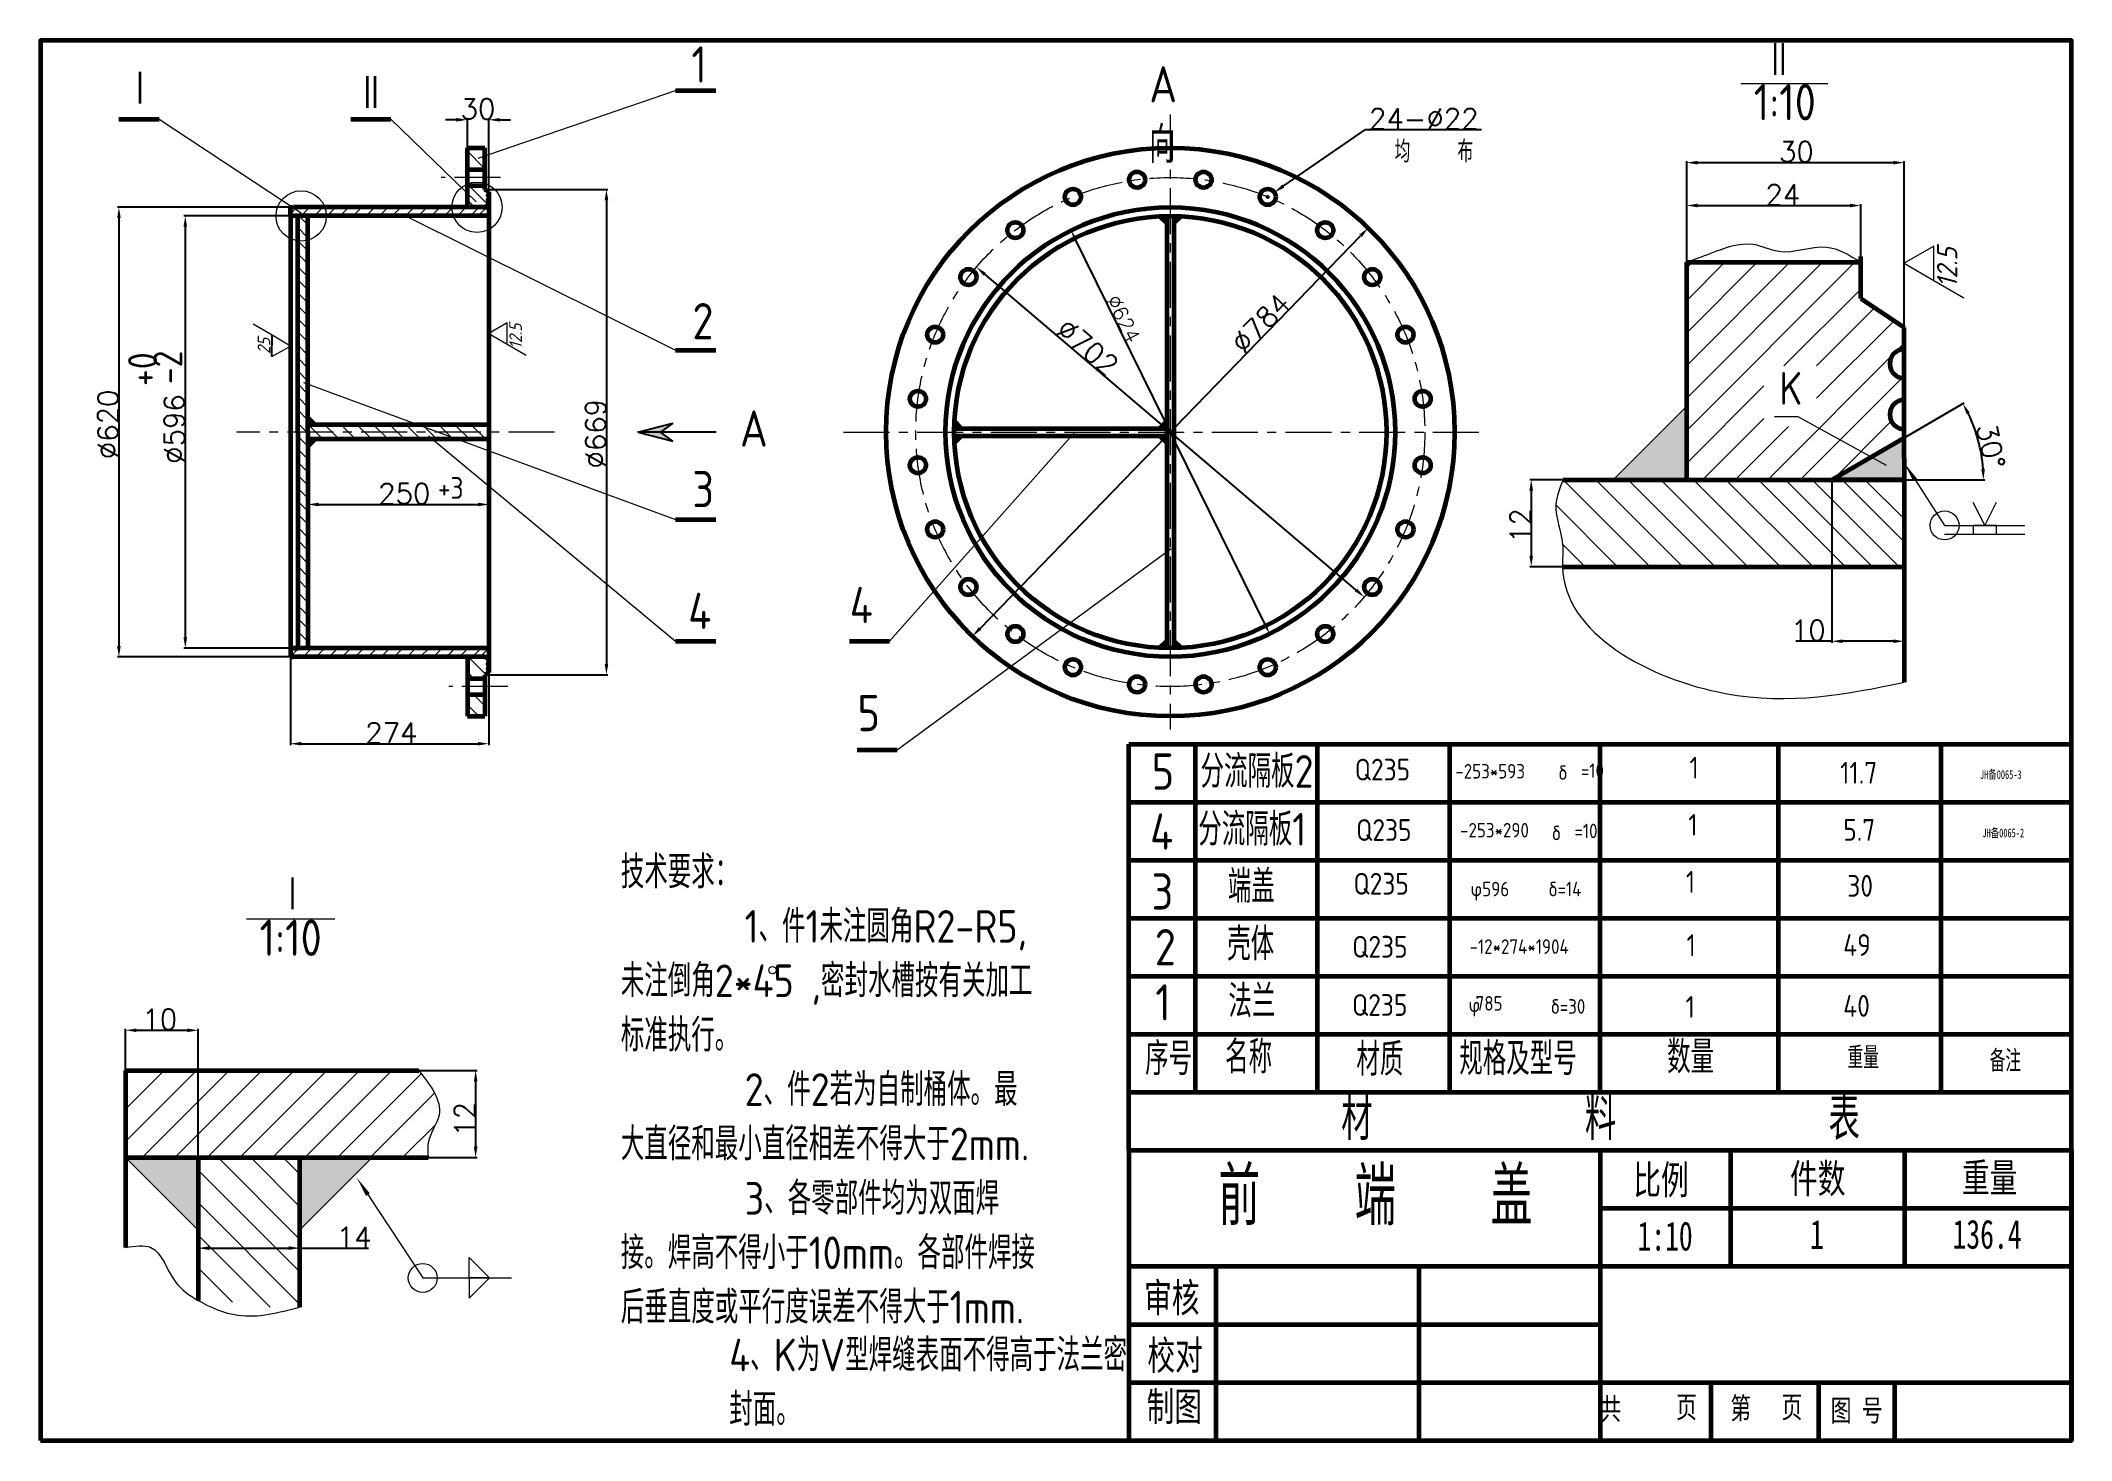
# Paper-space layout '前端盖' of a CAD drawing. Header units: millimetres. Extents: x 37 to 2838, y 34 to 1964.
import ezdxf
from ezdxf.enums import TextEntityAlignment as Align

# ---------------------------------------------------------------- set-up
doc = ezdxf.new("R2010")
doc.units = ezdxf.units.MM
doc.header["$PDMODE"] = 35
doc.header["$PDSIZE"] = -0.5
doc.linetypes.add('CENTERX2', pattern=[101.6, 63.5, -12.7, 12.7, -12.7])
for name, color, linetype, lineweight in [('fuzhuxian2', 20, 'Continuous', 25), ('中心线．点画线', 6, 'CENTERX2', 20), ('标注线', 250, 'Continuous', 25), ('粗实线', 250, 'Continuous', 60), ('细实线', 250, 'Continuous', 13), ('细实线０.18', 5, 'Continuous', 18)]:
    doc.layers.add(name, color=color, linetype=linetype, lineweight=lineweight)
doc.styles.get("Standard").update_dxf_attribs({"font": 'txt', "bigfont": 'gbcbig.shx'})
doc.styles.add('国标文字-5', font='gbenor.shx', dxfattribs={"height": 5, "bigfont": 'gbcbig.shx'})
doc.styles.add('数字与字母', font='isocp.shx', dxfattribs={"oblique": 15})
doc.styles.add('汉字', font='SIMFANG.TTF', dxfattribs={"width": 0.7})
doc.dimstyles.new('圆引出', dxfattribs={"dimtxt": 28, "dimasz": 15, "dimexe": 2, "dimexo": 0, "dimgap": 1, "dimtad": 1, "dimtoh": 1, "dimdec": 0, "dimtxsty": 'Standard', "dimcen": 2.5, "dimadec": 0, "dimazin": 0, "dimtfac": 1, "dimtdec": 0, "dimtofl": 0, "dimtmove": 0, "dimatfit": 2, "dimfxl": 1, "dimarcsym": 0})

# ---------------------------------------------------------------- blocks, each defined once
blk = doc.blocks.new('*D76')
at = {"layer": 'Defpoints', "color": 0}
for p in [(254.4, 343.3), (394.4, 343.3), (394.4, 299)]:
    blk.add_point(p, dxfattribs=at)
at = {"layer": '细实线０.18', "color": 0, "lineweight": -2}
for p, q in [((254.4, 343.3), (254.4, 297)), ((394.4, 343.3), (394.4, 297)), ((269.4, 299), (379.4, 299)), ((394.4, 299), (489.2, 299))]:
    blk.add_line(p, q, dxfattribs=at)
at = {"layer": '细实线０.18', "color": 0}
for points in [[(269.4, 301.5), (269.4, 296.5), (254.4, 299)], [(379.4, 301.5), (379.4, 296.5), (394.4, 299)]]:
    blk.add_solid(points, dxfattribs=at)
at = {"layer": '细实线０.18', "color": 0, "insert": (469.5, 314), "char_height": 28, "attachment_point": 5}
blk.add_mtext('14', dxfattribs=at)
blk = doc.blocks.new('*D80')
at = {"layer": 'Defpoints', "color": 0}
for p in [(2547.2, 1736.8), (2307.2, 1658.6), (2547.2, 1666.5)]:
    blk.add_point(p, dxfattribs=at)
at = {"layer": '细实线０.18', "color": 0, "lineweight": -2}
for p, q in [((2307.2, 1658.6), (2307.2, 1738.8)), ((2322.2, 1736.8), (2532.2, 1736.8)), ((2547.2, 1666.5), (2547.2, 1738.8))]:
    blk.add_line(p, q, dxfattribs=at)
at = {"layer": '细实线０.18', "color": 0}
for points in [[(2322.2, 1739.3), (2322.2, 1734.3), (2307.2, 1736.8)], [(2532.2, 1739.3), (2532.2, 1734.3), (2547.2, 1736.8)]]:
    blk.add_solid(points, dxfattribs=at)
at = {"layer": '细实线０.18', "color": 0, "insert": (2439.9, 1751.8), "char_height": 28, "attachment_point": 5}
blk.add_mtext('24', dxfattribs=at)
blk = doc.blocks.new('*D81')
at = {"layer": 'Defpoints', "color": 0}
for p in [(558.7, 543.9), (571.7, 423.9), (637.1, 423.9)]:
    blk.add_point(p, dxfattribs=at)
at = {"layer": '细实线０.18', "color": 0, "lineweight": -2}
for p, q in [((558.7, 543.9), (639.1, 543.9)), ((637.1, 528.9), (637.1, 438.9)), ((571.7, 423.9), (639.1, 423.9))]:
    blk.add_line(p, q, dxfattribs=at)
at = {"layer": '细实线０.18', "color": 0}
for points in [[(634.6, 528.9), (639.6, 528.9), (637.1, 543.9)], [(634.6, 438.9), (639.6, 438.9), (637.1, 423.9)]]:
    blk.add_solid(points, dxfattribs=at)
at = {"layer": '细实线０.18', "color": 0, "insert": (622.1, 476.7), "char_height": 28, "attachment_point": 5, "rotation": 90}
blk.add_mtext('12', dxfattribs=at)
blk = doc.blocks.new('*D82')
at = {"layer": 'Defpoints', "color": 0}
for p in [(254.4, 599.4), (154.4, 421.8), (254.4, 423.9)]:
    blk.add_point(p, dxfattribs=at)
at = {"layer": '细实线０.18', "color": 0, "lineweight": -2}
for p, q in [((154.4, 421.8), (154.4, 601.4)), ((169.4, 599.4), (239.4, 599.4)), ((254.4, 423.9), (254.4, 601.4))]:
    blk.add_line(p, q, dxfattribs=at)
at = {"layer": '细实线０.18', "color": 0}
for points in [[(169.4, 601.9), (169.4, 596.9), (154.4, 599.4)], [(239.4, 601.9), (239.4, 596.9), (254.4, 599.4)]]:
    blk.add_solid(points, dxfattribs=at)
at = {"layer": '细实线０.18', "color": 0, "insert": (201.5, 614.4), "char_height": 28, "attachment_point": 5}
blk.add_mtext('10', dxfattribs=at)
blk = doc.blocks.new('*D83')
at = {"layer": 'Defpoints', "color": 0}
for p in [(385.7, 1722.4), (236.7, 1126.4), (391.7, 1126.4)]:
    blk.add_point(p, dxfattribs=at)
at = {"layer": '细实线０.18', "color": 0, "lineweight": -2}
for p, q in [((385.7, 1722.4), (234.7, 1722.4)), ((236.7, 1707.4), (236.7, 1141.4)), ((391.7, 1126.4), (234.7, 1126.4))]:
    blk.add_line(p, q, dxfattribs=at)
at = {"layer": '细实线０.18', "color": 0}
for points in [[(234.2, 1707.4), (239.2, 1707.4), (236.7, 1722.4)], [(234.2, 1141.4), (239.2, 1141.4), (236.7, 1126.4)]]:
    blk.add_solid(points, dxfattribs=at)
at = {"layer": '细实线０.18', "color": 0, "insert": (221.7, 1428.6), "char_height": 28, "attachment_point": 5, "rotation": 90}
blk.add_mtext('%%C596', dxfattribs=at)
blk = doc.blocks.new('*D84')
at = {"layer": 'Defpoints', "color": 0}
for p in [(385.7, 1734.4), (145.2, 1114.4), (385.7, 1114.4)]:
    blk.add_point(p, dxfattribs=at)
at = {"layer": '细实线０.18', "color": 0, "lineweight": -2}
for p, q in [((385.7, 1734.4), (143.2, 1734.4)), ((145.2, 1719.4), (145.2, 1129.4)), ((385.7, 1114.4), (143.2, 1114.4))]:
    blk.add_line(p, q, dxfattribs=at)
at = {"layer": '细实线０.18', "color": 0}
for points in [[(142.7, 1719.4), (147.7, 1719.4), (145.2, 1734.4)], [(142.7, 1129.4), (147.7, 1129.4), (145.2, 1114.4)]]:
    blk.add_solid(points, dxfattribs=at)
at = {"layer": '细实线０.18', "color": 0, "insert": (130.2, 1435), "char_height": 28, "attachment_point": 5, "rotation": 90}
blk.add_mtext('%%C620', dxfattribs=at)
blk = doc.blocks.new('*D85')
at = {"layer": 'Defpoints', "color": 0}
for p in [(1720.4, 1742.4), (1738.5, 1754.9)]:
    blk.add_point(p, dxfattribs=at)
at = {"layer": '细实线０.18', "color": 0, "lineweight": -2}
for p, q in [((1750.8, 1763.4), (1864.4, 1841.6)), ((1864.4, 1841.6), (2024.1, 1841.6)), ((1726.9, 1748.7), (1731.9, 1748.7)), ((1729.4, 1746.2), (1729.4, 1751.2))]:
    blk.add_line(p, q, dxfattribs=at)
at = {"layer": '细实线０.18', "color": 0}
blk.add_solid([(1749.4, 1765.5), (1752.3, 1761.3), (1738.5, 1754.9)], dxfattribs=at)
at = {"layer": '细实线０.18', "color": 0, "insert": (1944.7, 1856.6), "char_height": 28, "attachment_point": 5}
blk.add_mtext('24-%%C22', dxfattribs=at)
blk = doc.blocks.new('*D86')
at = {"layer": 'Defpoints', "color": 0}
for p in [(649.7, 1759), (649.7, 1089.7), (817.5, 1089.7)]:
    blk.add_point(p, dxfattribs=at)
at = {"layer": '细实线０.18', "color": 0, "lineweight": -2}
for p, q in [((649.7, 1759), (819.5, 1759)), ((817.5, 1744), (817.5, 1104.7)), ((649.7, 1089.7), (819.5, 1089.7))]:
    blk.add_line(p, q, dxfattribs=at)
at = {"layer": '细实线０.18', "color": 0}
for points in [[(815, 1744), (820, 1744), (817.5, 1759)], [(815, 1104.7), (820, 1104.7), (817.5, 1089.7)]]:
    blk.add_solid(points, dxfattribs=at)
at = {"layer": '细实线０.18', "color": 0, "insert": (802.5, 1422.1), "char_height": 28, "attachment_point": 5, "rotation": 90}
blk.add_mtext('%%C669', dxfattribs=at)
blk = doc.blocks.new('常用粗糙度')
at = {"layer": '标注线'}
blk.add_line((-2.86, 5.09), (2.94, 5.09), dxfattribs=at)
at = {"layer": '细实线'}
for q in [(5.94, 10.29), (2.94, 5.09)]:
    blk.add_line((2.94, 5.09), q, dxfattribs=at)
for points in [[(-2.94, 5.09), (0, 0), (2.94, 5.09)], [(-2.86, 5.09), (-2.92, 5.09)]]:
    blk.add_lwpolyline(points, dxfattribs=at)
at = {"layer": '标注线', "style": '数字与字母', "oblique": 15}
blk.add_attdef('A', text='', height=3, dxfattribs=at).set_placement((-0.43, 8.78), align=Align.TOP_CENTER)
blk = doc.blocks.new('常用 粗糙度')
at = {"layer": '细实线'}
blk.add_blockref('常用粗糙度', (0, 0), dxfattribs=at)
at = {"layer": '细实线', "style": '数字与字母', "oblique": 15}
blk.add_attdef('A', text='', height=3.5, dxfattribs=at).set_placement((0, 9.06), align=Align.TOP_CENTER)
blk = doc.blocks.new('粗糙度(常用)')
at = {"layer": '细实线'}
blk.add_line((-2.94, -5.09), (-5.94, -10.29), dxfattribs=at)
blk.add_lwpolyline([(0, 0), (-2.94, -5.09), (2.94, -5.09)], close=True, dxfattribs=at)
at = {"layer": '细实线', "style": '数字与字母', "oblique": 15}
blk.add_attdef('B', text='', height=3.5, dxfattribs=at).set_placement((-0.73, -5.65), align=Align.TOP_CENTER)
blk = doc.blocks.new('*D87')
at = {"layer": 'Defpoints', "color": 0}
for p in [(405.7, 1414.4), (655.2, 1414.4), (655.2, 1324.5)]:
    blk.add_point(p, dxfattribs=at)
at = {"layer": '细实线０.18', "color": 0, "lineweight": -2}
for p, q in [((405.7, 1414.4), (405.7, 1322.5)), ((655.2, 1414.4), (655.2, 1322.5)), ((420.7, 1324.5), (640.2, 1324.5))]:
    blk.add_line(p, q, dxfattribs=at)
at = {"layer": '细实线０.18', "color": 0}
for points in [[(420.7, 1327), (420.7, 1322), (405.7, 1324.5)], [(640.2, 1327), (640.2, 1322), (655.2, 1324.5)]]:
    blk.add_solid(points, dxfattribs=at)
at = {"layer": '细实线０.18', "color": 0, "insert": (538.7, 1339.5), "char_height": 28, "attachment_point": 5}
blk.add_mtext('250', dxfattribs=at)
blk = doc.blocks.new('*D88')
at = {"layer": 'Defpoints', "color": 0}
for p in [(2703.7, 1430.4), (2607.2, 1416.5), (2507.2, 1358.6), (2507.2, 1358.6), (2607.2, 1358.6)]:
    blk.add_point(p, dxfattribs=at)
at = {"layer": '细实线０.18', "color": 0, "lineweight": -2}
for p, q in [((2607.2, 1416.5), (2690, 1464.5)), ((2607.2, 1358.6), (2718.4, 1358.6))]:
    blk.add_line(p, q, dxfattribs=at)
blk.add_arc((2507.2, 1358.6), 209.3, 4.1073, 25.9874, dxfattribs=at)
at = {"layer": '细实线０.18', "color": 0}
for points in [[(2693.1, 1449.1), (2697.5, 1451.5), (2688.2, 1463.5)], [(2718.4, 1373.7), (2713.4, 1373.5), (2716.4, 1358.6)]]:
    blk.add_solid(points, dxfattribs=at)
at = {"layer": '细实线０.18', "color": 0, "insert": (2726.6, 1405), "char_height": 28, "attachment_point": 5, "rotation": 281.9374}
blk.add_mtext('30°', dxfattribs=at)
blk = doc.blocks.new('*D89')
at = {"layer": 'Defpoints', "color": 0}
for p in [(2507.2, 1358.6), (2607.2, 1358.6), (2607.2, 1135.9)]:
    blk.add_point(p, dxfattribs=at)
at = {"layer": '细实线０.18', "color": 0, "lineweight": -2}
for p, q in [((2507.2, 1358.6), (2507.2, 1133.9)), ((2607.2, 1358.6), (2607.2, 1133.9)), ((2507.2, 1135.9), (2457.5, 1135.9)), ((2592.2, 1135.9), (2522.2, 1135.9))]:
    blk.add_line(p, q, dxfattribs=at)
at = {"layer": '细实线０.18', "color": 0}
for points in [[(2522.2, 1138.4), (2522.2, 1133.4), (2507.2, 1135.9)], [(2592.2, 1138.4), (2592.2, 1133.4), (2607.2, 1135.9)]]:
    blk.add_solid(points, dxfattribs=at)
at = {"layer": '细实线０.18', "color": 0, "insert": (2474.8, 1150.9), "char_height": 28, "attachment_point": 5}
blk.add_mtext('10', dxfattribs=at)
blk = doc.blocks.new('*D90')
at = {"layer": 'Defpoints', "color": 0}
for p in [(381.7, 1114.4), (655.2, 1093), (655.2, 994.6)]:
    blk.add_point(p, dxfattribs=at)
at = {"layer": '细实线０.18', "color": 0, "lineweight": -2}
for p, q in [((381.7, 1114.4), (381.7, 992.6)), ((655.2, 1093), (655.2, 992.6)), ((396.7, 994.6), (640.2, 994.6))]:
    blk.add_line(p, q, dxfattribs=at)
at = {"layer": '细实线０.18', "color": 0}
for points in [[(396.7, 997.1), (396.7, 992.1), (381.7, 994.6)], [(640.2, 997.1), (640.2, 992.1), (655.2, 994.6)]]:
    blk.add_solid(points, dxfattribs=at)
at = {"layer": '细实线０.18', "color": 0, "insert": (520.8, 1009.6), "char_height": 28, "attachment_point": 5}
blk.add_mtext('274', dxfattribs=at)
blk = doc.blocks.new('*D91')
at = {"layer": 'Defpoints', "color": 0}
for p in [(2607.2, 1795.9), (2307.2, 1650.9), (2607.2, 1568.6)]:
    blk.add_point(p, dxfattribs=at)
at = {"layer": '细实线０.18', "color": 0, "lineweight": -2}
for p, q in [((2307.2, 1650.9), (2307.2, 1797.9)), ((2322.2, 1795.9), (2592.2, 1795.9)), ((2607.2, 1568.6), (2607.2, 1797.9))]:
    blk.add_line(p, q, dxfattribs=at)
at = {"layer": '细实线０.18', "color": 0}
for points in [[(2322.2, 1798.4), (2322.2, 1793.4), (2307.2, 1795.9)], [(2592.2, 1798.4), (2592.2, 1793.4), (2607.2, 1795.9)]]:
    blk.add_solid(points, dxfattribs=at)
at = {"layer": '细实线０.18', "color": 0, "insert": (2458.5, 1810.9), "char_height": 28, "attachment_point": 5}
blk.add_mtext('30', dxfattribs=at)
blk = doc.blocks.new('*D92')
at = {"layer": 'Defpoints', "color": 0}
for p in [(1327.7, 1651.8), (1862.5, 1197)]:
    blk.add_point(p, dxfattribs=at)
at = {"layer": '细实线０.18', "color": 0, "lineweight": -2}
blk.add_line((1851.1, 1206.7), (1339.1, 1642), dxfattribs=at)
at = {"layer": '细实线０.18', "color": 0}
for points in [[(1340.7, 1643.9), (1337.5, 1640.1), (1327.7, 1651.8)], [(1852.7, 1208.6), (1849.4, 1204.8), (1862.5, 1197)]]:
    blk.add_solid(points, dxfattribs=at)
at = {"layer": '细实线０.18', "color": 0, "insert": (1480.8, 1541.3), "char_height": 28, "attachment_point": 5, "rotation": 319.6247}
blk.add_mtext('∅702', dxfattribs=at)
blk = doc.blocks.new('*D93')
at = {"layer": 'Defpoints', "color": 0}
for p in [(1867.9, 1705.8), (1322.3, 1142.9)]:
    blk.add_point(p, dxfattribs=at)
at = {"layer": '细实线０.18', "color": 0, "lineweight": -2}
blk.add_line((1332.7, 1153.7), (1857.5, 1695.1), dxfattribs=at)
at = {"layer": '细实线０.18', "color": 0}
for points in [[(1855.7, 1696.8), (1859.3, 1693.3), (1867.9, 1705.8)], [(1330.9, 1155.4), (1334.5, 1151.9), (1322.3, 1142.9)]]:
    blk.add_solid(points, dxfattribs=at)
at = {"layer": '细实线０.18', "color": 0, "insert": (1719.9, 1574.7), "char_height": 28, "attachment_point": 5, "rotation": 45.8903}
blk.add_mtext('∅784', dxfattribs=at)
blk = doc.blocks.new('*D94')
at = {"layer": 'Defpoints', "color": 0}
for p in [(655.2, 1855), (625.7, 1816.4), (655.2, 1755.7)]:
    blk.add_point(p, dxfattribs=at)
at = {"layer": '细实线０.18', "color": 0, "lineweight": -2}
for p, q in [((610.7, 1855), (595.7, 1855)), ((625.7, 1816.4), (625.7, 1857)), ((655.2, 1755.7), (655.2, 1857)), ((670.2, 1855), (685.2, 1855))]:
    blk.add_line(p, q, dxfattribs=at)
at = {"layer": '细实线０.18', "color": 0}
for points in [[(610.7, 1857.5), (610.7, 1852.5), (625.7, 1855)], [(670.2, 1857.5), (670.2, 1852.5), (655.2, 1855)]]:
    blk.add_solid(points, dxfattribs=at)
at = {"layer": '细实线０.18', "color": 0, "insert": (640.4, 1870), "char_height": 28, "attachment_point": 5}
blk.add_mtext('30', dxfattribs=at)
blk = doc.blocks.new('*D95')
at = {"layer": 'Defpoints', "color": 0}
for p in [(2136.9, 1358.6), (2092.8, 1238.6), (2136, 1238.6)]:
    blk.add_point(p, dxfattribs=at)
at = {"layer": '细实线０.18', "color": 0, "lineweight": -2}
for p, q in [((2136.9, 1358.6), (2090.8, 1358.6)), ((2092.8, 1343.6), (2092.8, 1253.6)), ((2136, 1238.6), (2090.8, 1238.6))]:
    blk.add_line(p, q, dxfattribs=at)
at = {"layer": '细实线０.18', "color": 0}
for points in [[(2090.3, 1343.6), (2095.3, 1343.6), (2092.8, 1358.6)], [(2090.3, 1253.6), (2095.3, 1253.6), (2092.8, 1238.6)]]:
    blk.add_solid(points, dxfattribs=at)
at = {"layer": '细实线０.18', "color": 0, "insert": (2077.8, 1295.5), "char_height": 28, "attachment_point": 5, "rotation": 90}
blk.add_mtext('12', dxfattribs=at)
blk = doc.blocks.new('*D166')
at = {"layer": 'Defpoints', "color": 0}
for p in [(1458.2, 1702.5), (1732, 1146.3)]:
    blk.add_point(p, dxfattribs=at)
at = {"layer": '细实线０.18', "color": 0, "lineweight": -2}
blk.add_line((1727.6, 1155.2), (1462.6, 1693.5), dxfattribs=at)
at = {"layer": '细实线０.18', "color": 0}
for points in [[(1464.1, 1694.3), (1461.1, 1692.8), (1458.2, 1702.5)], [(1729.1, 1156), (1726.1, 1154.5), (1732, 1146.3)]]:
    blk.add_solid(points, dxfattribs=at)
at = {"layer": '细实线０.18', "color": 0, "insert": (1530.4, 1580.6), "char_height": 20, "attachment_point": 5, "rotation": 296.2118}
blk.add_mtext('%%C624', dxfattribs=at)

psp = doc.layouts.new('前端盖')

# ---------------------------------------------------------------- hatches: boundary and pattern name
at = {"layer": 'fuzhuxian2'}
h = psp.add_hatch(color=256, dxfattribs=at)
h.paths.add_polyline_path([(405.7, 1444.4), (405.7, 1434.4), (415.7, 1434.4)])
h.paths.add_polyline_path([(415.7, 1414.4), (405.7, 1414.4), (405.7, 1404.4)])
h = psp.add_hatch(color=256, dxfattribs=at)
h.paths.add_polyline_path([(892, 1424.4), (908.9, 1436.7), (860.8, 1424.4)])
h.paths.add_polyline_path([(908.9, 1412), (892, 1424.4), (860.8, 1424.4)])
at = {"layer": '粗实线'}
h = psp.add_hatch(color=256, dxfattribs=at)
h.paths.add_polyline_path([(1600.1, 1722.3), (1600.1, 1712.3), (1610.1, 1722, 0.00839)])
h.paths.add_polyline_path([(1590.1, 1722.3, 0.00839), (1580.1, 1722), (1590.1, 1712.3)])
for points in [[(2307.2, 1358.6), (2307.2, 1460), (2205.8, 1358.6)], [(1590.1, 1439.4), (1580.1, 1429.4), (1590.1, 1429.4)], [(1590.1, 1419.4), (1580.1, 1419.4), (1590.1, 1409.4)], [(2607.2, 1388.6), (2607.2, 1416.5), (2510.9, 1360.8), (2508.7, 1358.6), (2607.2, 1358.6)]]:
    psp.add_hatch(color=256, dxfattribs=at).paths.add_polyline_path(points)
h = psp.add_hatch(color=256, dxfattribs=at)
h.paths.add_polyline_path([(1297.5, 1439.4, 0.00839), (1297.1, 1429.4), (1307.1, 1429.4)])
h.paths.add_polyline_path([(1307.1, 1419.4), (1297.1, 1419.4, 0.00839), (1297.5, 1409.4)])
h = psp.add_hatch(color=256, dxfattribs=at)
h.paths.add_polyline_path([(1590.1, 1136.4), (1580.1, 1126.8, 0.00839), (1590.1, 1126.4)])
h.paths.add_polyline_path([(1610.1, 1126.8), (1600.1, 1136.4), (1600.1, 1126.4, 0.00839)])
h = psp.add_hatch(color=256, dxfattribs=at)
h.paths.add_polyline_path([(254.4, 323.9), (254.4, 423.9), (154.4, 423.9)])
h.paths.add_polyline_path([(494.4, 423.9), (394.4, 423.9), (394.4, 323.9)])
at = {"layer": '细实线０.18'}
h = psp.add_hatch(dxfattribs=at)
h.set_pattern_fill('ANSI31', color=256, scale=5, style=0)
h.set_pattern_definition([(135, (2043.678, 191.495), (11.22532, 11.22532), [])])
h.paths.add_polyline_path([(625.7, 1816.4), (649.7, 1816.4), (649.7, 1786.4), (625.7, 1786.4)])
h.paths.add_polyline_path([(625.7, 1764.4), (649.7, 1764.4), (649.7, 1759), (655.2, 1755.7), (655.2, 1752.4, 0.840208), (655.2, 1749), (655.2, 1745.9, 0.840208), (655.2, 1742.5), (655.2, 1737.7), (649.7, 1734.4), (646.7, 1734.4), (625.7, 1734.4)])
h.paths.add_polyline_path([(625.7, 1114.4), (646.7, 1114.4), (649.7, 1114.4), (655.2, 1111.1), (655.2, 1106.3, 0.840208), (655.2, 1102.8), (655.2, 1099.8, 0.840208), (655.2, 1096.4), (655.2, 1093), (649.7, 1089.7), (649.7, 1084.4), (625.7, 1084.4)])
h.paths.add_polyline_path([(625.7, 1062.4), (649.7, 1062.4), (649.7, 1032.4), (625.7, 1032.4)])
h = psp.add_hatch(dxfattribs=at)
h.set_pattern_fill('ANSI31', color=256, scale=4, angle=90, style=0)
h.set_pattern_definition([(135, (26.83, -191.898), (-8.98026, -8.98026), [])])
h.paths.add_polyline_path([(391.7, 1298.1), (391.7, 1128.4), (405.7, 1128.4), (405.7, 1312.1)])
h.paths.add_polyline_path([(391.7, 1424.4), (391.7, 1298.1), (405.7, 1312.1), (405.7, 1424.4)])
h.paths.add_polyline_path([(391.7, 1552.4), (391.7, 1424.4), (405.7, 1424.4), (405.7, 1544.7)])
h.paths.add_polyline_path([(391.7, 1720.4), (391.7, 1552.4), (405.7, 1544.7), (405.7, 1720.4)])
h = psp.add_hatch(dxfattribs=at)
h.set_pattern_fill('ANSI31', color=256, scale=5, angle=90, style=0)
h.paths.add_polyline_path([(558.3, 1434.4), (405.7, 1434.4), (405.7, 1424.4), (585.5, 1424.4)])
h.paths.add_polyline_path([(585.5, 1424.4), (405.7, 1424.4), (405.7, 1414.4), (612.6, 1414.4)])
h.paths.add_polyline_path([(639, 1424.4), (585.5, 1424.4), (612.6, 1414.4), (639, 1414.4)])
h.paths.add_polyline_path([(639, 1434.4), (558.3, 1434.4), (585.5, 1424.4), (639, 1424.4)])
h.paths.add_polyline_path([(649.7, 1434.4), (639, 1434.4), (639, 1424.4), (649.7, 1424.4)])
h.paths.add_polyline_path([(649.7, 1424.4), (639, 1424.4), (639, 1414.4), (649.7, 1414.4)])
h.paths.add_polyline_path([(655.2, 1434.4), (649.7, 1434.4), (649.7, 1424.4), (655.2, 1424.4)])
h.paths.add_polyline_path([(655.2, 1424.4), (649.7, 1424.4), (649.7, 1414.4), (655.2, 1414.4)])
psp.add_hatch(color=256, dxfattribs=at).paths.add_polyline_path([(655.2, 1114.4), (649.7, 1114.4), (655.2, 1111.1)])

# ---------------------------------------------------------------- linework, layer by layer
at = {"layer": 'fuzhuxian2'}
for p, q in [((860.8, 1424.4), (908.9, 1436.7)), ((908.9, 1436.7), (892, 1424.4)), ((968.7, 1424.4), (860.8, 1424.4)), ((860.8, 1424.4), (908.9, 1412)), ((908.9, 1412), (892, 1424.4))]:
    psp.add_line(p, q, dxfattribs=at)
at = {"layer": '中心线．点画线'}
for p, q in [((1595.1, 1862.5), (1595.1, 1014.4)), ((671.4, 1775.4), (589.7, 1775.4)), ((745.9, 1424.4), (307.3, 1424.4)), ((1144.4, 1424.4), (2033.3, 1424.4)), ((681.7, 1073.4), (600, 1073.4))]:
    psp.add_line(p, q, dxfattribs=at)
psp.add_circle((1595.1, 1424.4), 351, dxfattribs=at)
at = {"layer": '粗实线'}
for p, q in [((912.9, 1895.2), (968.2, 1895.2)), ((145.2, 1855.7), (200.5, 1855.7)), ((464.9, 1855.7), (520.2, 1855.7)), ((625.7, 1816.4), (649.7, 1816.4)), ((625.7, 1734.4), (625.7, 1816.4)), ((649.7, 1759), (649.7, 1816.4)), ((625.7, 1786.4), (649.7, 1786.4)), ((625.7, 1764.4), (649.7, 1764.4)), ((655.2, 1755.7), (649.7, 1759)), ((655.2, 1737.7), (649.7, 1734.4)), ((655.2, 1755.7), (655.2, 1752.4)), ((655.2, 1755.7), (655.2, 1093)), ((655.2, 1749), (655.2, 1745.9)), ((655.2, 1742.5), (655.2, 1737.7)), ((381.7, 1722.4), (381.7, 1734.4)), ((381.7, 1734.4), (385.2, 1734.4)), ((381.7, 1722.4), (381.7, 1126.4)), ((381.7, 1722.4), (385.7, 1722.4)), ((625.7, 1734.4), (385.7, 1734.4)), ((625.7, 1722.4), (385.7, 1722.4)), ((391.7, 1424.4), (391.7, 1722.4)), ((405.7, 1424.4), (405.7, 1722.4)), ((646.7, 1734.4), (625.7, 1734.4)), ((655.2, 1722.4), (625.7, 1722.4)), ((649.7, 1734.4), (646.7, 1734.4)), ((649.7, 1734.4), (655.2, 1734.4)), ((1580.1, 1722), (1590.1, 1712.3)), ((1590.1, 1722.3), (1590.1, 1126.4)), ((1600.1, 1722.3), (1600.1, 1126.4)), ((1610.1, 1722), (1600.1, 1712.3)), ((2307.2, 1358.6), (2307.2, 1658.6)), ((2307.2, 1658.6), (2547.2, 1658.6)), ((2547.2, 1658.6), (2547.2, 1666.5)), ((2547.2, 1608.6), (2547.2, 1658.6)), ((2547.2, 1608.6), (2607.2, 1568.6)), ((2607.2, 1388.6), (2607.2, 1568.6)), ((912.9, 1537.5), (968.2, 1537.5)), ((405.7, 1444.4), (415.7, 1434.4)), ((655.2, 1434.4), (405.7, 1434.4)), ((1297.1, 1429.4), (1590.1, 1429.4)), ((1307.1, 1429.4), (1297.5, 1439.4)), ((1580.1, 1429.4), (1590.1, 1439.4)), ((391.7, 1424.4), (391.7, 1126.4)), ((405.7, 1424.4), (405.7, 1126.4)), ((406.4, 1419.4), (405.7, 1420.1)), ((655.2, 1414.4), (405.7, 1414.4)), ((405.7, 1404.4), (415.7, 1414.4)), ((1297.1, 1419.4), (1590.1, 1419.4)), ((1307.1, 1419.4), (1297.5, 1409.4)), ((1580.1, 1419.4), (1590.1, 1409.4)), ((2507.2, 1358.6), (2607.2, 1416.5)), ((2607.2, 1388.6), (2607.2, 1079.3)), ((2136.9, 1358.6), (2547.2, 1358.6)), ((2607.2, 1358.6), (2507.2, 1358.6)), ((2547.2, 1358.6), (2607.2, 1358.6)), ((912.9, 1303.9), (968.2, 1303.9)), ((2136, 1238.6), (2607.2, 1238.6)), ((381.7, 1126.4), (381.7, 1114.4)), ((381.7, 1126.4), (391.7, 1126.4)), ((625.7, 1126.4), (385.7, 1126.4)), ((655.2, 1126.4), (625.7, 1126.4)), ((912.9, 1136.2), (968.2, 1136.2)), ((1152.6, 1136.2), (1207.9, 1136.2)), ((1580.1, 1126.8), (1590.1, 1136.4)), ((1610.1, 1126.8), (1600.1, 1136.4)), ((381.7, 1114.4), (385.7, 1114.4)), ((516.9, 1114.4), (385.7, 1114.4)), ((553.5, 1114.4), (516.9, 1114.4)), ((625.7, 1114.4), (553.5, 1114.4)), ((646.7, 1114.4), (625.7, 1114.4)), ((625.7, 1114.4), (625.7, 1032.4)), ((649.7, 1114.4), (646.7, 1114.4)), ((655.2, 1111.1), (649.7, 1114.4)), ((649.7, 1114.4), (655.2, 1114.4)), ((655.2, 1093), (649.7, 1089.7)), ((655.2, 1106.3), (655.2, 1111.1)), ((655.2, 1099.8), (655.2, 1102.8)), ((655.2, 1093), (655.2, 1096.4)), ((625.7, 1084.4), (649.7, 1084.4)), ((649.7, 1089.7), (649.7, 1032.4)), ((625.7, 1062.4), (649.7, 1062.4)), ((625.7, 1032.4), (649.7, 1032.4)), ((1163.1, 986), (1218.4, 986)), ((1537.7, 433.9), (1537.7, 993.9)), ((1537.7, 993.9), (2837.7, 993.9)), ((1629.8, 513.9), (1629.8, 993.9)), ((1798, 513.9), (1798, 993.9)), ((1980.5, 513.9), (1980.5, 993.9)), ((2187.7, 513.9), (2187.7, 993.9)), ((2433.7, 513.9), (2433.7, 993.9)), ((2658.3, 513.9), (2658.3, 993.9)), ((1537.7, 913.9), (2837.7, 913.9)), ((1537.7, 833.9), (2837.7, 833.9)), ((1537.7, 753.9), (2837.7, 753.9)), ((1537.7, 673.9), (2837.7, 673.9)), ((1537.7, 593.9), (2837.7, 593.9)), ((154.4, 543.9), (558.7, 543.9)), ((154.4, 543.9), (154.4, 299.8)), ((1537.7, 513.9), (2837.7, 513.9)), ((154.4, 423.9), (571.7, 423.9)), ((254.4, 423.9), (254.4, 227)), ((394.4, 423.9), (394.4, 217.7)), ((1537.7, 433.9), (2837.7, 433.9)), ((1537.7, 433.9), (1537.7, 33.9)), ((2187.7, 433.9), (2187.7, 33.9)), ((2367.4, 433.9), (2367.4, 273.9)), ((2607.7, 433.9), (2607.7, 273.9)), ((2837.7, 433.9), (2837.7, 33.9)), ((2187.7, 353.9), (2837.7, 353.9)), ((1537.7, 273.9), (2837.7, 273.9)), ((1657.7, 273.9), (1657.7, 33.9)), ((1937.7, 273.9), (1937.7, 33.9)), ((1537.7, 193.9), (2187.7, 193.9)), ((1537.7, 113.9), (2837.7, 113.9)), ((2340.6, 113.9), (2340.6, 33.9)), ((2488.9, 113.9), (2488.9, 33.9)), ((2593.8, 113.9), (2593.8, 33.9)), ((1537.7, 33.9), (2837.7, 33.9))]:
    psp.add_line(p, q, dxfattribs=at)
psp.add_lwpolyline([(37.2, 33.9), (2837.7, 33.9), (2837.7, 1964.2), (37.2, 1964.2)], close=True, dxfattribs=at)
for centre, radius in [((1595.1, 1424.4), 392), ((1549.3, 1772.4), 11), ((1640.9, 1772.4), 11), ((1460.8, 1748.7), 11), ((1729.4, 1748.7), 11), ((1595.1, 1424.4), 310), ((1595.1, 1424.4), 298), ((1381.4, 1702.8), 11), ((1808.8, 1702.8), 11), ((1316.6, 1638.1), 11), ((1316.6, 1638.1), 11), ((1873.6, 1638.1), 11), ((1270.8, 1558.7), 11), ((1919.4, 1558.7), 11), ((1247.1, 1470.2), 11), ((1943.1, 1470.2), 11), ((1247.1, 1378.6), 11), ((1943.1, 1378.6), 11), ((1270.8, 1290.1), 11), ((1919.4, 1290.1), 11), ((1316.6, 1210.7), 11), ((1316.6, 1210.7), 11), ((1873.6, 1210.7), 11), ((1381.4, 1145.9), 11), ((1808.8, 1145.9), 11), ((1460.8, 1100.1), 11), ((1729.4, 1100.1), 11), ((1549.3, 1076.4), 11), ((1640.9, 1076.4), 11)]:
    psp.add_circle(centre, radius, dxfattribs=at)
for centre, radius, start, end in [((655.5, 1750.7), 1.74, 99.9255, 260.0745), ((655.5, 1744.2), 1.74, 99.9255, 260.0745), ((2607.2, 1518.6), 20, 90, 270), ((2607.2, 1448.6), 20, 90, 270), ((655.5, 1104.6), 1.74, 99.9255, 260.0745), ((655.5, 1098.1), 1.74, 99.9255, 260.0745)]:
    psp.add_arc(centre, radius, start, end, dxfattribs=at)
at = {"layer": '细实线０.18'}
for p, q in [((2382, 1905.2), (2502, 1905.2)), ((640.5, 1802.1), (912.9, 1895.2)), ((200.5, 1855.7), (396.6, 1726.8)), ((520.2, 1855.7), (638, 1742)), ((381.7, 1725.5), (390.5, 1734.4)), ((396.5, 1722.4), (408.5, 1734.4)), ((414.5, 1722.4), (418.9, 1726.8)), ((418.9, 1726.8), (426.5, 1734.4)), ((432.4, 1722.4), (444.4, 1734.4)), ((450.4, 1722.4), (462.4, 1734.4)), ((468.3, 1722.4), (480.3, 1734.4)), ((486.3, 1722.4), (498.3, 1734.4)), ((504.3, 1722.4), (516.3, 1734.4)), ((522.2, 1722.4), (534.2, 1734.4)), ((540.2, 1722.4), (552.2, 1734.4)), ((540.2, 1722.4), (912.9, 1537.5)), ((558.1, 1722.4), (570.1, 1734.4)), ((576.1, 1722.4), (588.1, 1734.4)), ((594.1, 1722.4), (606.1, 1734.4)), ((612, 1722.4), (624, 1734.4)), ((630, 1722.4), (642, 1734.4)), ((640.4, 1722.4), (652.4, 1734.4)), ((2307.2, 1650.9), (2314.8, 1658.6)), ((2307.2, 1606), (2359.7, 1658.6)), ((2307.2, 1561.1), (2404.6, 1658.6)), ((2307.2, 1516.2), (2449.5, 1658.6)), ((2307.2, 1471.3), (2494.4, 1658.6)), ((2307.2, 1426.4), (2539.3, 1658.6)), ((2441.4, 1515.8), (2547.2, 1621.5)), ((2486.3, 1515.8), (2566.3, 1595.8)), ((2486.3, 1470.9), (2593.3, 1577.8)), ((2418.9, 1358.6), (2607.2, 1546.8)), ((399.5, 1492.8), (912.9, 1303.9)), ((2307.2, 1381.5), (2413.6, 1488)), ((2463.8, 1358.6), (2604.1, 1498.8)), ((2205.8, 1358.6), (2307.2, 1460)), ((2329.1, 1358.6), (2413.6, 1443.1)), ((2374, 1358.6), (2447.5, 1432.1)), ((2461, 1445.5), (2428.3, 1445.5)), ((2582.9, 1378.2), (2461, 1445.5)), ((2508.7, 1358.6), (2589.4, 1439.3)), ((572.3, 1419.3), (912.9, 1136.2)), ((1207.9, 1136.2), (1463.2, 1424.4)), ((2256.9, 1238.6), (2136.9, 1358.6)), ((2301.8, 1238.6), (2181.8, 1358.6)), ((2346.7, 1238.6), (2226.7, 1358.6)), ((2391.6, 1238.6), (2271.6, 1358.6)), ((2436.5, 1238.6), (2316.5, 1358.6)), ((2481.4, 1238.6), (2361.4, 1358.6)), ((2526.3, 1238.6), (2406.3, 1358.6)), ((2563.3, 1238.6), (2443.3, 1358.6)), ((2600.3, 1238.6), (2480.3, 1358.6)), ((2607.2, 1273), (2521.6, 1358.6)), ((2607.2, 1304.6), (2553.1, 1358.6)), ((2622.3, 1358.3), (2662.9, 1295.6)), ((2212, 1238.6), (2126.8, 1323.8)), ((2662.9, 1295.6), (2773.6, 1295.6)), ((1218.4, 986), (1596.1, 1264)), ((2167.1, 1238.6), (2136, 1269.7)), ((2662.9, 1283.6), (2773.6, 1283.6)), ((381.7, 1114.8), (393.2, 1126.4)), ((399.2, 1114.4), (411.2, 1126.4)), ((417.1, 1114.4), (429.1, 1126.4)), ((435.1, 1114.4), (447.1, 1126.4)), ((453, 1114.4), (465, 1126.4)), ((471, 1114.4), (483, 1126.4)), ((489, 1114.4), (501, 1126.4)), ((506.9, 1114.4), (518.9, 1126.4)), ((524.9, 1114.4), (536.9, 1126.4)), ((542.8, 1114.4), (554.8, 1126.4)), ((560.8, 1114.4), (572.8, 1126.4)), ((582.5, 1118.1), (590.8, 1126.4)), ((596.7, 1114.4), (608.7, 1126.4)), ((614.7, 1114.4), (626.7, 1126.4)), ((632.6, 1114.4), (644.6, 1126.4)), ((643.2, 1114.4), (655.2, 1126.4)), ((578.8, 1114.4), (582.5, 1118.1)), ((321.3, 752.9), (442.7, 752.9)), ((154.4, 490.8), (207.4, 543.9)), ((154.4, 445.9), (252.3, 543.9)), ((177.2, 423.9), (297.2, 543.9)), ((222.1, 423.9), (342.1, 543.9)), ((267, 423.9), (387, 543.9)), ((311.9, 423.9), (431.9, 543.9)), ((356.8, 423.9), (476.8, 543.9)), ((401.7, 423.9), (521.7, 543.9)), ((446.6, 423.9), (562.2, 539.4)), ((491.5, 423.9), (580.4, 512.8)), ((536.4, 423.9), (581.7, 469.2)), ((254.4, 323.9), (154.4, 423.9)), ((394.4, 311.5), (282, 423.9)), ((394.4, 356.4), (326.9, 423.9)), ((394.4, 401.3), (371.8, 423.9)), ((394.4, 323.9), (494.4, 423.9)), ((394.4, 266.6), (254.4, 406.6)), ((488.5, 372.8), (564.1, 257.9)), ((394.4, 221.7), (254.4, 361.7)), ((353.8, 217.4), (254.4, 316.8)), ((301.8, 224.5), (254.4, 271.9)), ((564.1, 257.9), (686.7, 257.9))]:
    psp.add_line(p, q, dxfattribs=at)
for points in [[(2607.1, 1381.8, 0, 6.4, 0), (2622.3, 1358.3, 6.4, 6.4, 0)], [(473.1, 396.2, 0, 6.4, 0), (488.5, 372.8, 6.4, 6.4, 0)]]:
    psp.add_lwpolyline(points, format="xyseb", dxfattribs=at)
psp.add_lwpolyline([(2701.9, 1327.7), (2718.3, 1295.6), (2734.6, 1327.7)], dxfattribs=at)
for points in [[(2702.3, 1295.6), (2702.3, 1283.6), (2734.3, 1283.6), (2734.3, 1295.6)], [(628.1, 257.9), (628.1, 285.9), (656.1, 257.9)], [(628.1, 257.9), (628.1, 229.9), (656.1, 257.9)]]:
    psp.add_lwpolyline(points, close=True, dxfattribs=at)
for centre, radius in [((639, 1734.4), 34.7), ((396.5, 1722.4), 34.7), ((2662.9, 1295.6), 20), ((1046.6, 682.4), 5.04), ((564.1, 257.9), 20)]:
    psp.add_circle(centre, radius, dxfattribs=at)
for points in [[(2307.2, 1658.6), (2340.4, 1670.9), (2399, 1683.3), (2434.1, 1673.7), (2499.5, 1679.5), (2547.2, 1658.6)], [(2136.9, 1358.6), (2126.8, 1323.8), (2136, 1269.7), (2136, 1238.6), (2360.2, 1064), (2607.2, 1079.3)], [(558.7, 543.9), (586.6, 482.6), (571.7, 444.4), (571.7, 423.9)], [(154.4, 299.8), (189.3, 299.8), (222.7, 253), (254.4, 227), (309.3, 206.5), (394.4, 217.7)]]:
    psp.add_spline(points, degree=3, dxfattribs=at)

# ---------------------------------------------------------------- block references
for name, p, xscale, yscale, zscale, rotation, values in [('粗糙度(常用)', (2607.2, 1657.1), 8, 8, 8, 90, {'B': '12.5'}), ('常用 粗糙度', (381.7, 1542.9), 5.000000000000023, 5.000000000000023, 5.000000000000023, 89.57032055445724, {'A': '25'}), ('粗糙度(常用)', (655.2, 1560.3), 5, 5, 5, 90, {'B': '12.5'})]:
    psp.add_blockref(name, p, dxfattribs=dict(at, xscale=xscale, yscale=yscale, zscale=zscale, rotation=rotation)).add_auto_attribs(values)

# ---------------------------------------------------------------- texts
at = {"layer": 'fuzhuxian2', "char_height": 50, "width": 62.209, "attachment_point": 1, "style": '国标文字-5'}
for s, insert in [('A向', (1566.1, 1929)), ('A', (1001.6, 1454.3))]:
    psp.add_mtext(s, dxfattribs=dict(at, insert=insert))
at = {"layer": '粗实线', "style": '国标文字-5'}
for s, height, p in [('Ⅱ', 50, (2416.5, 1912.2)), ('Ⅰ', 50, (156.3, 1872.5)), ('Ⅱ', 50, (475, 1866.6)), ('K', 45, (2434.9, 1462.1)), ('Ⅰ', 50, (366.5, 761.4))]:
    psp.add_text(s, height=height, dxfattribs=at).set_placement(p)
at = {"layer": '细实线０.18', "style": '国标文字-5'}
for s, height, p in [('1', 50, (934.7, 1906.2)), ('1:10', 50, (2399.7, 1854.3)), ('2', 50, (936, 1552.3)), ('+3', 30, (585.1, 1332.3)), ('3', 50, (936, 1320.7)), ('4', 50, (1152.9, 1160.9)), ('4', 50, (930.2, 1152.8)), ('5', 50, (1163.7, 1011.9)), ('5', 50, (1569.4, 931.2)), ('分流隔板2', 45, (1636.8, 933.9)), ('Q235', 30, (1849.5, 943.9)), ('             =10', 20, (2020.4, 947.5)), ('1', 30, (2311.1, 946.6)), ('11.7', 30, (2518.9, 939.6)), ('4', 50, (1567.2, 848.4)), ('分流隔板1', 45, (1633.7, 854.1)), ('1', 30, (2309.4, 867.8)), ('Q235', 30, (1851.4, 860.6)), ('             =10', 20, (2011.5, 864.3)), ('5.7', 30, (2523.1, 860.7)), ('3', 50, (1569.2, 765.8)), ('端盖', 45, (1674.4, 775.3)), ('Q235', 30, (1847.7, 786.5)), ('1', 30, (2306, 789.1)), ('30', 30, (2528.7, 783.6)), ('φ596     δ=14', 20, (2009.2, 784.2)), ('1:10', 50, (339.2, 702)), ('2', 50, (1573.7, 689)), ('壳体', 45, (1673.6, 695.8)), ('Q235', 30, (1845.9, 699.6)), ('1', 30, (2307, 701.8)), ('49', 30, (2523.1, 702.1)), ('-12*274*1904', 20, (2007.8, 704.8)), ('1', 50, (1574.4, 612.9)), ('法兰', 45, (1675.2, 617)), ('Q235', 30, (1845.7, 619.3)), ('785', 20, (2016.1, 626.5)), ('1', 30, (2305.7, 616.7)), ('40', 30, (2523.1, 618.1)), ('名称', 45, (1670.7, 539.9)), ('数量', 45, (2280.2, 539.9)), ('序号', 45, (1560.4, 537.7)), ('材质', 45, (1851.7, 536.8)), ('规格及型号', 45, (1993.6, 537.7)), ('重量', 30, (2529.1, 546.7)), ('备注', 30, (2725.1, 542.2)), ('前   端   盖', 80, (1661.3, 330.6))]:
    psp.add_text(s, height=height, dxfattribs=at).set_placement(p)
for s, p in [('+0', (197.9, 1487.8)), ('-2', (232.5, 1490.4))]:
    psp.add_text(s, height=40, rotation=90, dxfattribs=at).set_placement(p)
at = {"layer": '细实线０.18', "style": '汉字', "width": 0.7}
for s, height, p in [('JH备0065-3', 12, (2711.6, 946.1)), ('JH备0065-2', 12, (2715, 865.6)), ('件数', 40, (2449.8, 375)), ('重量', 40, (2686.8, 376.1)), ('比例', 40, (2233.6, 373.2)), ('1', 40, (2477.3, 297.9)), ('136.4', 40, (2673.8, 298.2)), ('1:10', 40, (2239.3, 295.7)), ('审核', 40, (1559, 210.8)), ('校对', 40, (1563.5, 131.3)), ('制图', 40, (1562.5, 60.6)), ('共', 30, (2188.3, 62.3)), ('页', 30, (2292.7, 64.8)), ('第', 30, (2367.4, 63.3)), ('页', 30, (2438.1, 64.8)), ('图 号', 30, (2505.8, 60.3))]:
    psp.add_text(s, height=height, dxfattribs=at).set_placement(p)
at = {"layer": '细实线０.18', "attachment_point": 1, "style": '国标文字-5'}
for s, insert, char_height, width in [('均    布', (1904.5, 1826.3), 30, 138.709), ('-253*593', (1988.1, 966.6), 20, 1.39), ('δ', (2130.3, 964.9), 20, 1.39), ('-253*290', (1994.6, 885.3), 20, 164.057), ('δ', (2121.4, 881.6), 20, 1.39), ('技术要求：\\P       1、件1未注圆角R2-R5,未注倒角2*45 ,密封水槽按有关加工标准执行。\\P       2、件2若为自制桶体。最大直径和最小直径相差不得大于2mm.\\P       3、各零部件均为双面焊接。焊高不得小于10mm。各部件焊接后垂直度或平行度误差不得大于1mm.', (837.3, 840.2), 45, 572.928), ('φ', (2006.5, 644.6), 20, 1.39), ('δ=30', (2119.8, 642.3), 20, 5.128), ('材         料         表', (1830.8, 507.9), 60, 1407.466), ('4、K为V型焊缝表面不得高于法兰密封面。', (986.9, 174.1), 45, 572.928)]:
    psp.add_mtext(s, dxfattribs=dict(at, insert=insert, char_height=char_height, width=width))

# ---------------------------------------------------------------- dimensions: what is measured, and where the dimension line sits
at = {"layer": '细实线０.18'}
for base, p1, p2, picture, middle in [((655.1601342, 1854.9569079), (625.6601342, 1816.3777173), (655.1601342, 1755.7401388), '*D94', (640.4101342, 1854.9569079)), ((655.1601342, 1324.4787529), (405.6601342, 1414.3777173), (655.1601342, 1414.3777173), '*D87', (538.701166, 1324.4787529)), ((655.1601342, 994.5564265), (381.6601342, 1114.3777173), (655.1601342, 1093.0152957), '*D90', (520.8251889, 994.5564265))]:
    dim = psp.add_linear_dim(base=base, p1=p1, p2=p2, dimstyle='圆引出', dxfattribs=at)
    dim.commit()
    dim.dimension.update_dxf_attribs({"geometry": picture, "text_midpoint": middle, "dimtype": 160})
dim = psp.add_diameter_dim_2p(p1=(1720.4, 1742.4), p2=(1738.5, 1754.9), text='24-%%C22', dimstyle='圆引出', dxfattribs=at)
dim.commit()
dim.dimension.update_dxf_attribs({"geometry": '*D85', "text_midpoint": (1944.7, 1841.6), "dimtype": 163})
for base, p1, p2, text, picture, middle in [((2607.2, 1795.9), (2307.2, 1650.9), (2607.2, 1568.6), '30', '*D91', (2458.5, 1795.9)), ((2547.2, 1736.8), (2307.2, 1658.6), (2547.2, 1666.5), '24', '*D80', (2439.9, 1736.8)), ((2607.2, 1135.9), (2507.2, 1358.6), (2607.2, 1358.6), '10', '*D89', (2474.8, 1135.9)), ((254.4, 599.4), (154.4, 421.8), (254.4, 423.9), '10', '*D82', (201.5, 599.4)), ((394.4, 299), (254.4, 343.3), (394.4, 343.3), '14', '*D76', (469.5, 299))]:
    dim = psp.add_linear_dim(base=base, p1=p1, p2=p2, text=text, dimstyle='圆引出', dxfattribs=at)
    dim.commit()
    dim.dimension.update_dxf_attribs({"geometry": picture, "text_midpoint": middle, "dimtype": 160})
for base, p1, p2, text, picture, middle in [((817.5, 1089.7), (649.7, 1759), (649.7, 1089.7), '%%C669', '*D86', (817.5, 1422.1)), ((145.2, 1114.4), (385.7, 1734.4), (385.7, 1114.4), '%%C620', '*D84', (145.2, 1435)), ((236.7, 1126.4), (385.7, 1722.4), (391.7, 1126.4), '%%C596', '*D83', (236.7, 1428.6)), ((2092.8, 1238.6), (2136.9, 1358.6), (2136, 1238.6), '12', '*D95', (2092.8, 1295.5)), ((637.1, 423.9), (558.7, 543.9), (571.7, 423.9), '12', '*D81', (637.1, 476.7))]:
    dim = psp.add_linear_dim(base=base, p1=p1, p2=p2, angle=90, text=text, dimstyle='圆引出', dxfattribs=at)
    dim.commit()
    dim.dimension.update_dxf_attribs({"geometry": picture, "text_midpoint": middle, "dimtype": 160})
for p1, p2, picture, middle in [((1322.3, 1142.9), (1867.9, 1705.8), '*D93', (1730.7, 1564.3)), ((1862.5, 1197), (1327.7, 1651.8), '*D92', (1471.1, 1529.8))]:
    dim = psp.add_diameter_dim_2p(p1=p1, p2=p2, dimstyle='圆引出', dxfattribs=at)
    dim.commit()
    dim.dimension.update_dxf_attribs({"geometry": picture, "text_midpoint": middle, "dimtype": 163})
dim = psp.add_diameter_dim_2p(p1=(1732, 1146.3), p2=(1458.2, 1702.5), text='%%C624', dimstyle='圆引出', override={"dimtxt": 20, "dimasz": 10}, dxfattribs=at)
dim.commit()
dim.dimension.update_dxf_attribs({"geometry": '*D166', "text_midpoint": (1520.6, 1575.7), "dimtype": 163})
dim = psp.add_angular_dim_2l(base=(2703.7, 1430.4), line1=((2607.2, 1358.6), (2507.2, 1358.6)), line2=((2507.2, 1358.6), (2607.2, 1416.5)), dimstyle='圆引出', dxfattribs=at)
dim.commit()
dim.dimension.update_dxf_attribs({"geometry": '*D88', "text_midpoint": (2711.9, 1401.9), "dimtype": 162})

doc.saveas('drawing.dxf')
